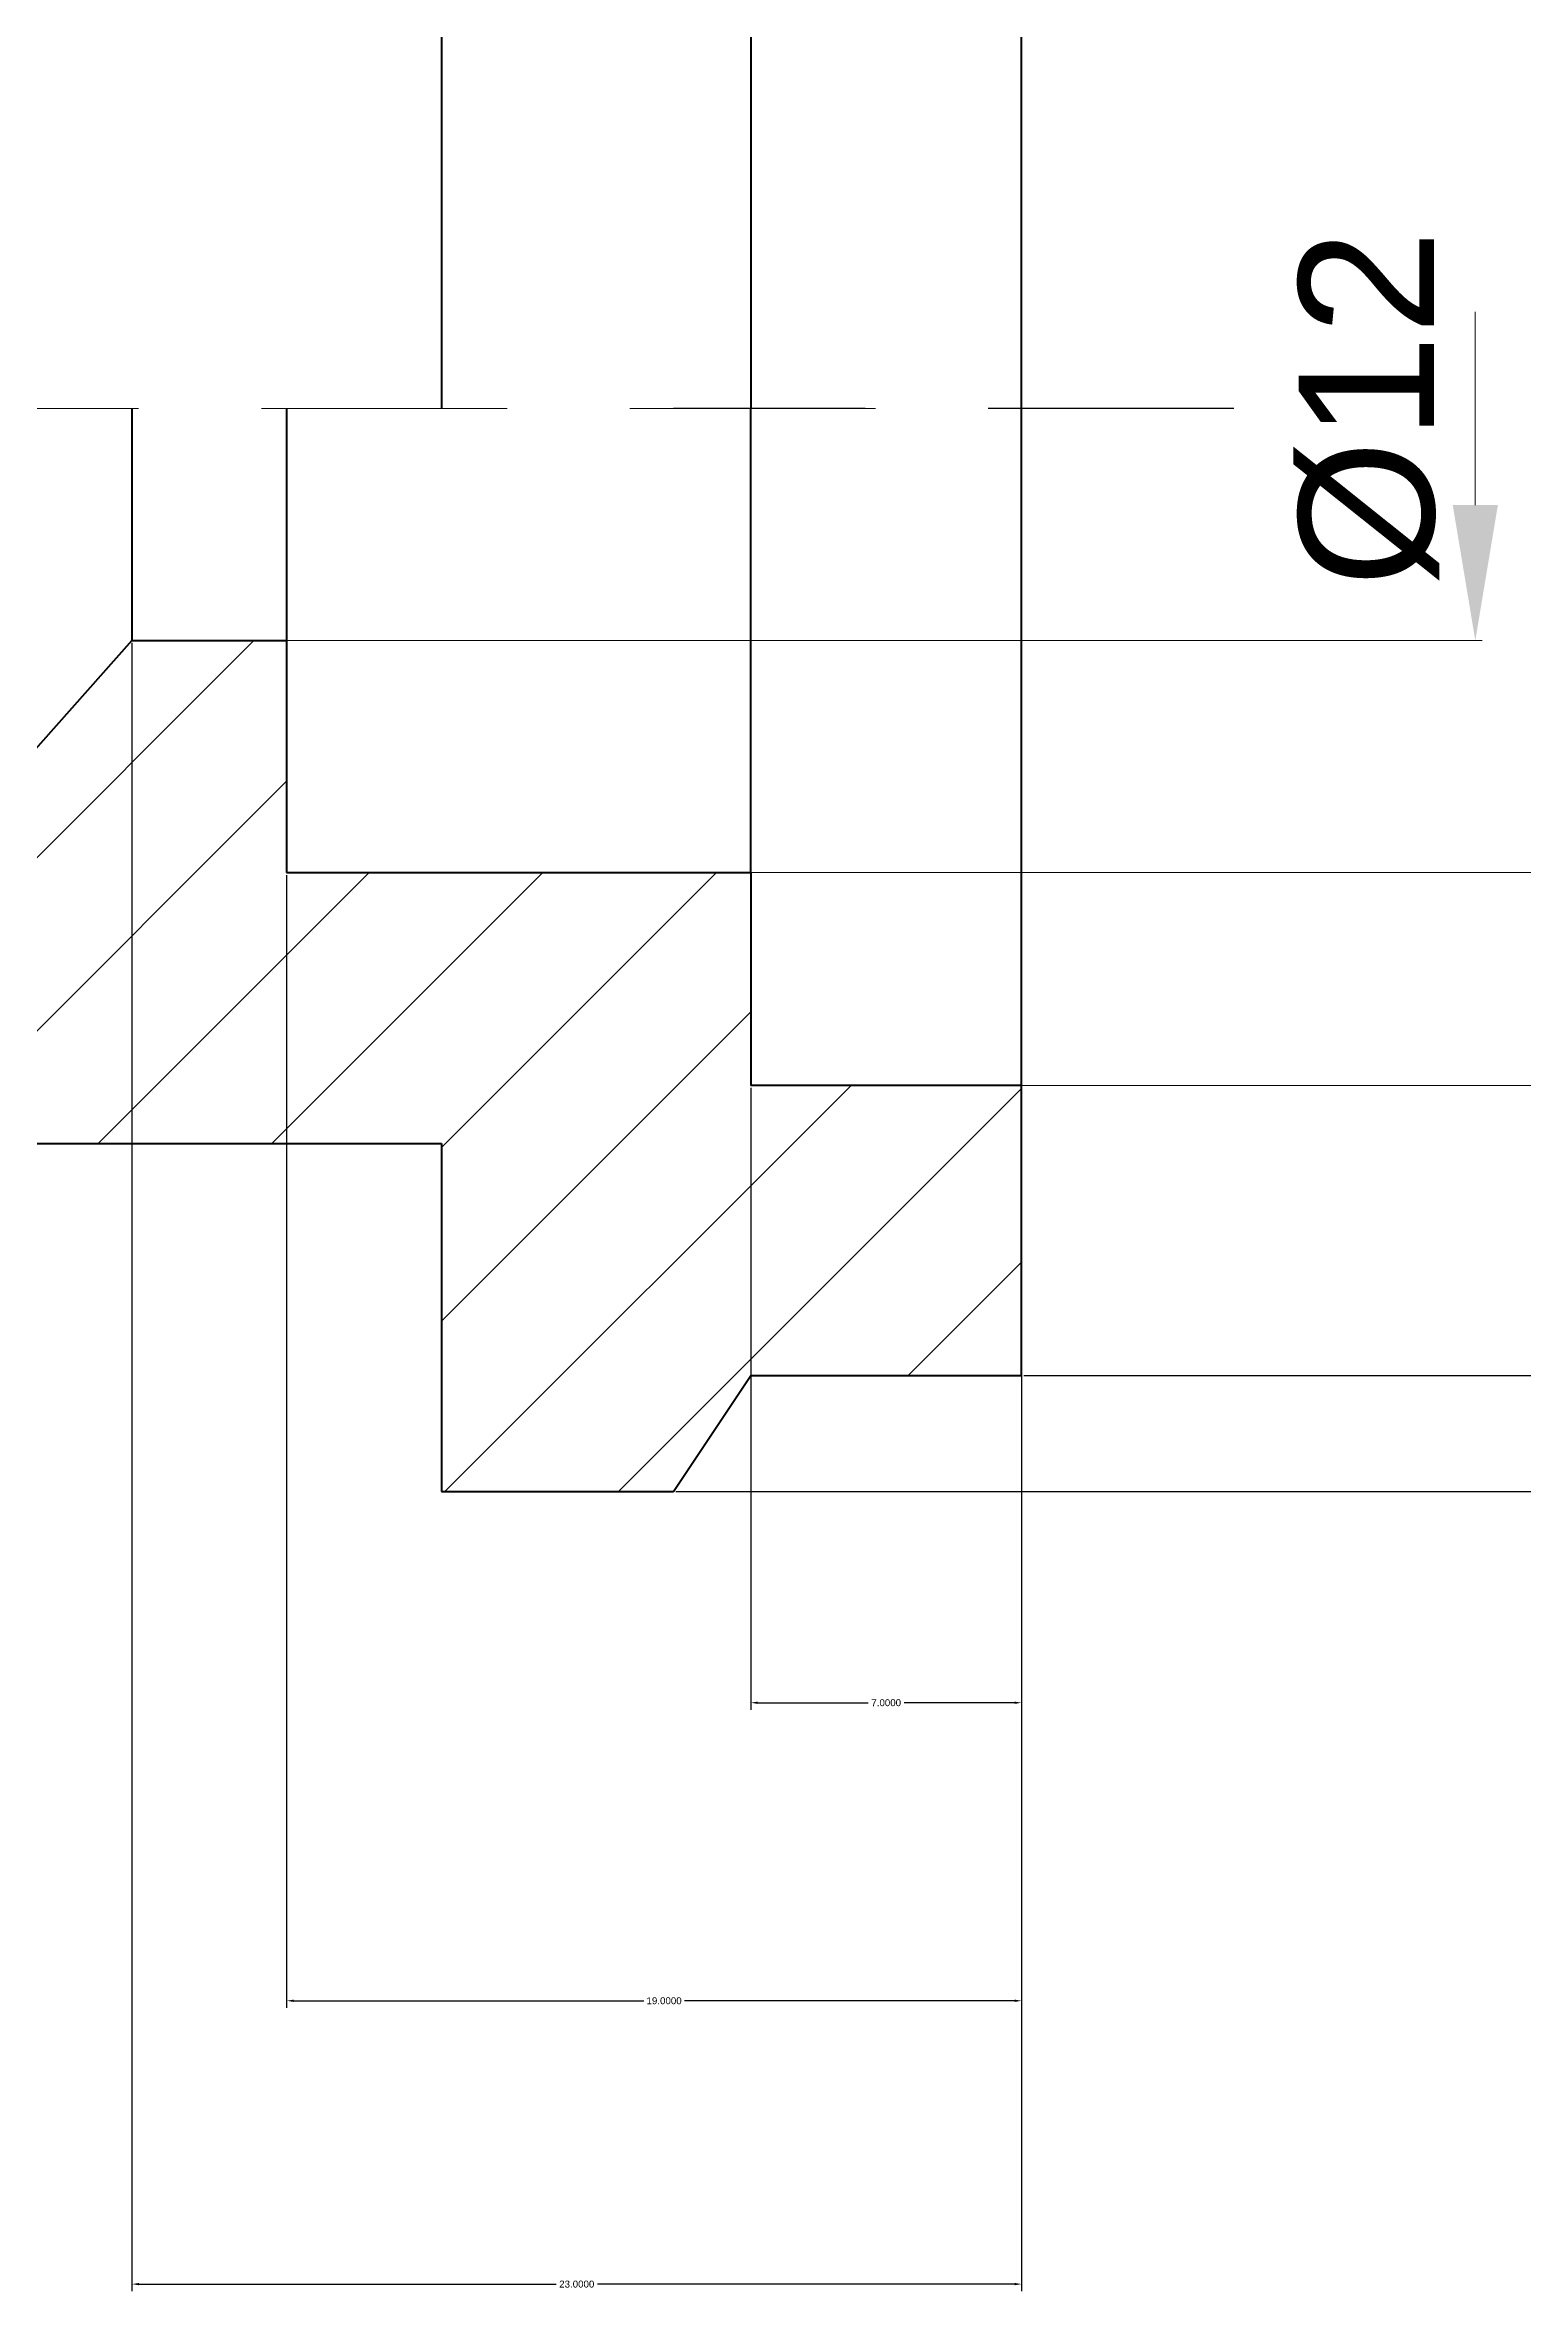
# Model space of a CAD drawing. Header units: millimetres. Extents: x 2902 to 3266, y 1828 to 1917.
# Drawn here: x 3201.1 to 3239.3, y 1827.5 to 1885.6 of the extents above; entities that cross this region are included whole.
import ezdxf

# ---------------------------------------------------------------- set-up
doc = ezdxf.new("R2010")
doc.units = ezdxf.units.MM
doc.linetypes.add('штриховая2', pattern=[9.525, 6.35, -3.175])
doc.linetypes.add('штрихпунктирная2', pattern=[12.7, 6.35, -3.175, 0, -3.175])
doc.styles.get("Standard").update_dxf_attribs({"font": 'arial.ttf'})
doc.dimstyles.get("Standard").update_dxf_attribs({"dimtxt": 0.18, "dimasz": 0.18, "dimexe": 0.18, "dimexo": 0.0625, "dimgap": 0.09, "dimtad": 0, "dimtih": 1, "dimtoh": 1, "dimdec": 4, "dimzin": 0, "dimdsep": 46, "dimtxsty": 'Standard', "dimcen": 0.09, "dimadec": 0, "dimazin": 0, "dimtfac": 1, "dimtdec": 4, "dimtofl": 0, "dimtmove": 0, "dimatfit": 3, "dimfxl": 1, "dimtolj": 1, "dimtzin": 0, "dimarcsym": 0})

# ---------------------------------------------------------------- blocks, each defined once
blk = doc.blocks.new('*D53')
at = {"color": 0, "lineweight": -2, "transparency": 16777216}
for p, q in [((3219.321, 1858.642), (3219.321, 1842.563)), ((3226.321, 1858.642), (3226.321, 1842.563)), ((3219.501, 1842.743), (3222.358, 1842.743)), ((3226.141, 1842.743), (3223.283, 1842.743))]:
    blk.add_line(p, q, dxfattribs=at)
at = {"color": 0, "transparency": 16777216}
for points in [[(3219.501, 1842.773), (3219.501, 1842.713), (3219.321, 1842.743)], [(3226.141, 1842.773), (3226.141, 1842.713), (3226.321, 1842.743)]]:
    blk.add_solid(points, dxfattribs=at)
at = {"layer": 'DEFPOINTS', "color": 0, "transparency": 16777216}
for p in [(3219.321, 1858.704), (3226.321, 1858.704), (3219.321, 1842.743)]:
    blk.add_point(p, dxfattribs=at)
at = {"color": 0, "lineweight": 15, "transparency": 16777216, "insert": (3222.821, 1842.743), "char_height": 0.18, "attachment_point": 5}
blk.add_mtext('\\A1;7.0000', dxfattribs=at)
blk = doc.blocks.new('*D54')
at = {"color": 0, "lineweight": -2, "transparency": 16777216}
for p, q in [((3207.321, 1864.142), (3207.321, 1834.858)), ((3226.321, 1858.642), (3226.321, 1834.858)), ((3207.501, 1835.038), (3216.555, 1835.038)), ((3226.141, 1835.038), (3217.604, 1835.038))]:
    blk.add_line(p, q, dxfattribs=at)
at = {"color": 0, "transparency": 16777216}
for points in [[(3207.501, 1835.068), (3207.501, 1835.008), (3207.321, 1835.038)], [(3226.141, 1835.068), (3226.141, 1835.008), (3226.321, 1835.038)]]:
    blk.add_solid(points, dxfattribs=at)
at = {"layer": 'DEFPOINTS', "color": 0, "transparency": 16777216}
for p in [(3207.321, 1864.204), (3226.321, 1858.704), (3207.321, 1835.038)]:
    blk.add_point(p, dxfattribs=at)
at = {"color": 0, "lineweight": 15, "transparency": 16777216, "insert": (3217.079, 1835.038), "char_height": 0.18, "attachment_point": 5}
blk.add_mtext('\\A1;19.0000', dxfattribs=at)
blk = doc.blocks.new('*D55')
at = {"color": 0, "lineweight": -2, "transparency": 16777216}
for p, q in [((3203.321, 1870.142), (3203.321, 1827.533)), ((3226.321, 1858.642), (3226.321, 1827.533)), ((3203.501, 1827.713), (3214.286, 1827.713)), ((3226.141, 1827.713), (3215.356, 1827.713))]:
    blk.add_line(p, q, dxfattribs=at)
at = {"color": 0, "transparency": 16777216}
for points in [[(3203.501, 1827.743), (3203.501, 1827.683), (3203.321, 1827.713)], [(3226.141, 1827.743), (3226.141, 1827.683), (3226.321, 1827.713)]]:
    blk.add_solid(points, dxfattribs=at)
at = {"layer": 'DEFPOINTS', "color": 0, "transparency": 16777216}
for p in [(3203.321, 1870.204), (3226.321, 1858.704), (3203.321, 1827.713)]:
    blk.add_point(p, dxfattribs=at)
at = {"color": 0, "lineweight": 15, "transparency": 16777216, "insert": (3214.821, 1827.713), "char_height": 0.18, "attachment_point": 5}
blk.add_mtext('\\A1;23.0000', dxfattribs=at)
blk = doc.blocks.new('*D56')
at = {"color": 0, "lineweight": -2, "transparency": 16777216}
for p, q in [((3217.383, 1904.204), (3265.836, 1904.204)), ((3265.656, 1904.024), (3265.656, 1876.391)), ((3265.656, 1848.384), (3265.656, 1876.018)), ((3217.383, 1848.204), (3265.836, 1848.204))]:
    blk.add_line(p, q, dxfattribs=at)
at = {"color": 0, "transparency": 16777216}
for points in [[(3265.626, 1904.024), (3265.686, 1904.024), (3265.656, 1904.204)], [(3265.626, 1848.384), (3265.686, 1848.384), (3265.656, 1848.204)]]:
    blk.add_solid(points, dxfattribs=at)
at = {"layer": 'DEFPOINTS', "color": 0, "transparency": 16777216}
for p in [(3217.321, 1904.204), (3217.321, 1848.204), (3265.656, 1848.204)]:
    blk.add_point(p, dxfattribs=at)
at = {"color": 0, "lineweight": 15, "transparency": 16777216, "insert": (3265.656, 1876.204), "char_height": 0.18, "attachment_point": 5}
blk.add_mtext('\\A1;%%C56.0000', dxfattribs=at)
blk = doc.blocks.new('*D57')
at = {"color": 0, "lineweight": -2, "transparency": 16777216}
for p, q in [((3226.383, 1901.204), (3259.952, 1901.204)), ((3259.772, 1901.024), (3259.772, 1876.391)), ((3259.772, 1851.384), (3259.772, 1876.018)), ((3226.383, 1851.204), (3259.952, 1851.204))]:
    blk.add_line(p, q, dxfattribs=at)
at = {"color": 0, "transparency": 16777216}
for points in [[(3259.742, 1901.024), (3259.802, 1901.024), (3259.772, 1901.204)], [(3259.742, 1851.384), (3259.802, 1851.384), (3259.772, 1851.204)]]:
    blk.add_solid(points, dxfattribs=at)
at = {"layer": 'DEFPOINTS', "color": 0, "transparency": 16777216}
for p in [(3226.321, 1901.204), (3226.321, 1851.204), (3259.772, 1851.204)]:
    blk.add_point(p, dxfattribs=at)
at = {"color": 0, "lineweight": 15, "transparency": 16777216, "insert": (3259.772, 1876.204), "char_height": 0.18, "attachment_point": 5}
blk.add_mtext('\\A1;%%C50.0000', dxfattribs=at)

msp = doc.modelspace()

# ---------------------------------------------------------------- hatches: boundary and pattern name
at = {"linetype": 'штрихпунктирная2'}
h = msp.add_hatch(dxfattribs=at)
h.set_pattern_fill('ANSI31', color=256)
h.set_pattern_definition([(45, (1356.8687, -257.785), (-2.245064, 2.245064), [])])
h.paths.add_polyline_path([(3171.32075, 1865.70448), (3164.32075, 1860.20448), (3164.32075, 1857.20448), (3186.32075, 1857.20448), (3186.32075, 1860.20448), (3198.32075, 1860.20448), (3198.32075, 1857.20448), (3211.32075, 1857.20448), (3211.32075, 1848.20448), (3217.32075, 1848.20448), (3219.32075, 1851.20448), (3226.32075, 1851.20448), (3226.32075, 1858.70448), (3219.32075, 1858.70448), (3219.32075, 1864.20448), (3207.32075, 1864.20448), (3207.32075, 1870.20448), (3203.32075, 1870.20448), (3199.32075, 1865.70448)])

# ---------------------------------------------------------------- linework, layer by layer
at = {"lineweight": 50}
for p, q in [((3219.32075, 1901.20448), (3219.32075, 1876.20448)), ((3211.32075, 1895.20448), (3211.32075, 1876.20448)), ((3226.32075, 1858.70448), (3226.32075, 1893.70448)), ((3203.32075, 1876.20448), (3203.32075, 1870.20448)), ((3207.32075, 1876.20448), (3207.32075, 1864.20448)), ((3219.32075, 1864.20448), (3219.32075, 1876.20448)), ((3203.32075, 1870.20448), (3199.32075, 1865.70448)), ((3203.32075, 1870.20448), (3207.32075, 1870.20448)), ((3207.32075, 1864.20448), (3219.32075, 1864.20448)), ((3219.32075, 1864.20448), (3219.32075, 1858.70448)), ((3226.32075, 1858.70448), (3219.32075, 1858.70448)), ((3226.32075, 1851.20448), (3226.32075, 1858.70448)), ((3198.32075, 1857.20448), (3211.32075, 1857.20448)), ((3211.32075, 1857.20448), (3211.32075, 1848.20448)), ((3217.32075, 1848.20448), (3219.32075, 1851.20448)), ((3219.32075, 1851.20448), (3226.32075, 1851.20448)), ((3211.32075, 1848.20448), (3217.32075, 1848.20448))]:
    msp.add_line(p, q, dxfattribs=at)
at = {"lineweight": 15}
for p, q in [((3238.05135, 1878.70448), (3238.05135, 1873.70448)), ((3204.88325, 1870.20448), (3238.23135, 1870.20448)), ((3214.38325, 1864.20448), (3246.11962, 1864.20448)), ((3222.88325, 1858.70448), (3253.5939, 1858.70448))]:
    msp.add_line(p, q, dxfattribs=at)
at = {"linetype": 'штриховая2', "lineweight": 15}
msp.add_line((3159.0434, 1876.20448), (3231.80647, 1876.20448), dxfattribs=at)
at = {"linetype": 'штриховая2'}
msp.add_line((3231.80647, 1876.20448), (3217.32075, 1876.20448), dxfattribs=at)
at = {"lineweight": 15}
msp.add_solid([(3237.46802, 1873.70448), (3238.63468, 1873.70448), (3238.05135, 1870.20448)], dxfattribs=at)

# ---------------------------------------------------------------- texts
at = {"lineweight": 15, "insert": (3235.30135, 1876.20448), "char_height": 3.5, "attachment_point": 5, "rotation": 90}
msp.add_mtext('\\A1;%%C12', dxfattribs=at)

# ---------------------------------------------------------------- dimensions: what is measured, and where the dimension line sits
at = {"lineweight": 15}
for base, p1, p2, picture, middle in [((3265.65618, 1848.20448), (3217.32075, 1904.20448), (3217.32075, 1848.20448), '*D56', (3265.65618, 1876.20448)), ((3259.77189, 1851.20448), (3226.32075, 1901.20448), (3226.32075, 1851.20448), '*D57', (3259.77189, 1876.20448))]:
    dim = msp.add_linear_dim(base=base, p1=p1, p2=p2, angle=90, text='%%C<>', dimstyle='Standard', dxfattribs=at)
    dim.commit()
    dim.dimension.update_dxf_attribs({"geometry": picture, "text_midpoint": middle, "dimtype": 160})
for base, p2, picture, middle in [((3203.32075, 1827.71323), (3203.32075, 1870.20448), '*D55', (3214.82075, 1827.71323)), ((3207.32075, 1835.03752), (3207.32075, 1864.20448), '*D54', (3217.07945, 1835.03752)), ((3219.32075, 1842.74251), (3219.32075, 1858.70448), '*D53', (3222.82075, 1842.74251))]:
    dim = msp.add_linear_dim(base=base, p1=(3226.32075, 1858.70448), p2=p2, dimstyle='Standard', dxfattribs=at)
    dim.commit()
    dim.dimension.update_dxf_attribs({"geometry": picture, "text_midpoint": middle, "dimtype": 160})

doc.saveas('drawing.dxf')
